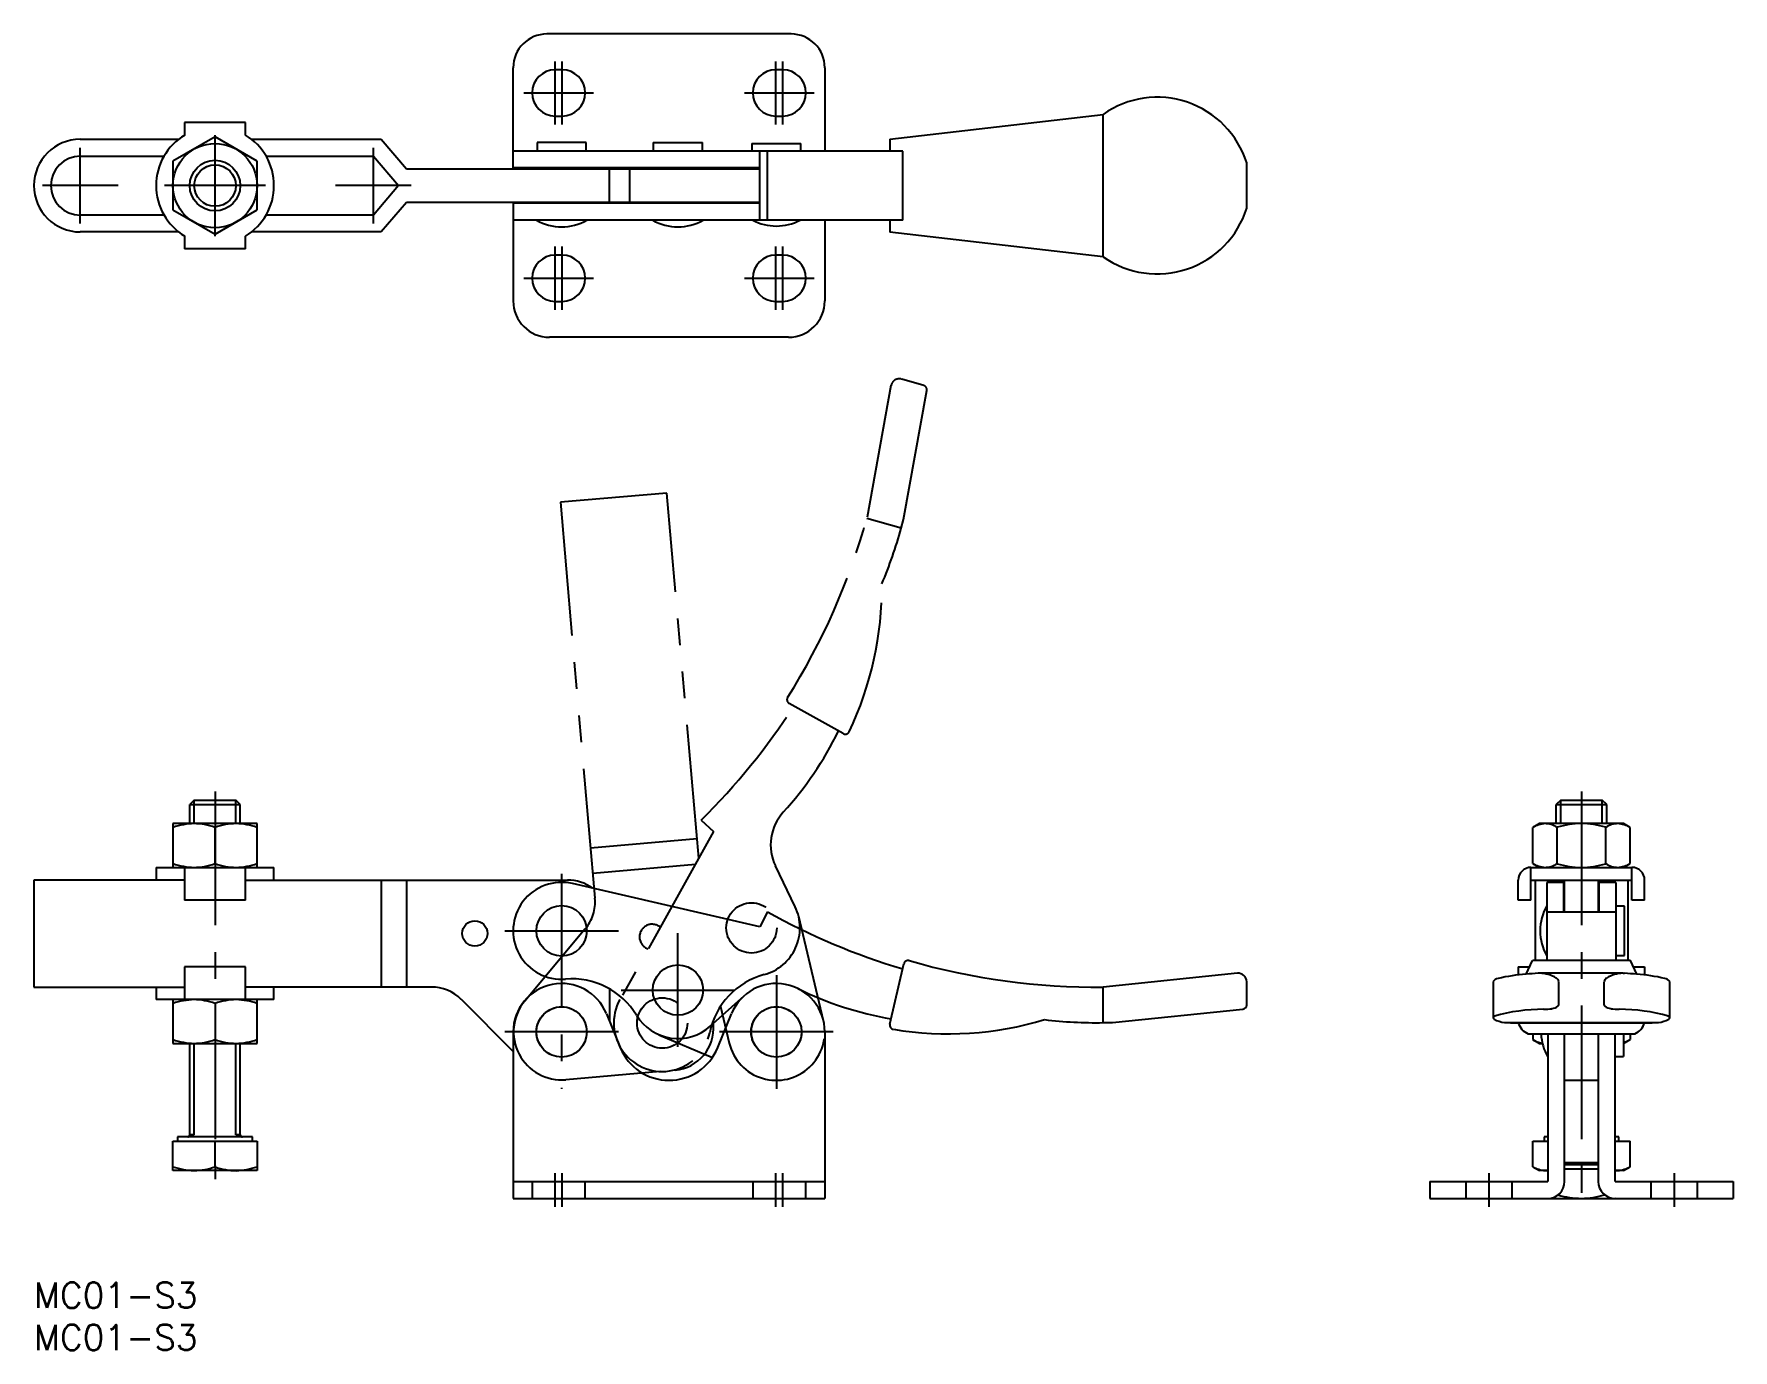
# Model space of a CAD drawing. Extents: x 0 to 202, y -8 to 148.
import ezdxf

# ---------------------------------------------------------------- set-up
doc = ezdxf.new("R2010")
doc.units = 0
doc.header["$LTSCALE"] = 0.5
for name, pattern in [('CENTER', [50.8, 31.75, -6.35, 6.35, -6.35]), ('DASHED', [19.05, 12.7, -6.35]), ('PHANTOM', [63.5, 31.75, -6.35, 6.35, -6.35, 6.35, -6.35])]:
    doc.linetypes.add(name, pattern=pattern)
for name, color, linetype in [('MSM_CENTER', 1, 'CENTER'), ('MSM_CONTINUOUS', 7, 'CONTINUOUS'), ('MSM_DASHED', 4, 'DASHED'), ('MSM_IMAGINARY', 6, 'PHANTOM'), ('MSM_NARROW', 5, 'CONTINUOUS'), ('MSM_PART_NUMBER', 7, 'CONTINUOUS')]:
    doc.layers.add(name, color=color, linetype=linetype)
doc.styles.get("Standard").update_dxf_attribs({"font": 'txt.shx', "height": 3, "bigfont": 'bigfont.shx'})

# ---------------------------------------------------------------- blocks, each defined once
blk = doc.blocks.new('*U3')
at = {"layer": 'MSM_PART_NUMBER'}
blk.add_text('MC01-S3', height=3, dxfattribs=at).set_placement((0, -3))
blk = doc.blocks.new('*U4')
at = {"layer": 'MSM_PART_NUMBER'}
blk.add_text('MC01-S3', height=3, dxfattribs=at).set_placement((0, -8))

msp = doc.modelspace()

# ---------------------------------------------------------------- linework, layer by layer
at = {"layer": 'MSM_CENTER'}
for p, q in [((61.9, 137.5), (61.9, 145)), ((62.7, 137.5), (62.7, 145)), ((88.1, 137.5), (88.1, 145)), ((88.9, 137.5), (88.9, 145)), ((58.15, 141.25), (66.45, 141.25)), ((84.35, 141.25), (92.65, 141.25)), ((21.5, 124.25), (21.5, 136.25)), ((5.5, 125.75), (5.5, 134.75)), ((40.3, 125.75), (40.3, 134.75)), ((10, 130.25), (1, 130.25)), ((27.5, 130.25), (15.5, 130.25)), ((44.8, 130.25), (35.8, 130.25)), ((61.9, 115.5), (61.9, 123)), ((62.7, 115.5), (62.7, 123)), ((88.1, 115.5), (88.1, 123)), ((88.9, 115.5), (88.9, 123)), ((58.15, 119.25), (66.45, 119.25)), ((84.35, 119.25), (92.65, 119.25)), ((21.5, 58.3), (21.5, 12.3)), ((183.75, 58.3), (183.75, 9)), ((62.65, 48.52), (62.65, 23.02)), ((55.9, 41.77), (69.4, 41.77)), ((76.46, 27.98), (76.46, 41.48)), ((88.15, 36.52), (88.15, 23.02)), ((69.71, 34.73), (83.21, 34.73)), ((69.4, 29.77), (55.9, 29.77)), ((94.9, 29.77), (81.4, 29.77)), ((61.9, 9), (61.9, 13)), ((62.7, 9), (62.7, 13)), ((88.1, 9), (88.1, 13)), ((88.9, 9), (88.9, 13)), ((172.75, 13), (172.75, 9)), ((194.75, 13), (194.75, 9))]:
    msp.add_line(p, q, dxfattribs=at)
at = {"layer": 'MSM_CONTINUOUS'}
for p, q in [((89.9, 148.25), (60.9, 148.25)), ((56.9, 132.25), (56.9, 144.25)), ((62.7, 144), (61.9, 144)), ((88.9, 144), (88.1, 144)), ((93.9, 144.25), (93.9, 134.35)), ((17.89, 137.75), (17.89, 136.25)), ((25.11, 137.75), (17.89, 137.75)), ((25.11, 136.25), (25.11, 137.75)), ((61.9, 138.5), (62.7, 138.5)), ((88.1, 138.5), (88.9, 138.5)), ((101.62, 135.78), (126.97, 138.71)), ((126.97, 121.79), (126.97, 138.71)), ((5.5, 135.75), (17.17, 135.75)), ((21.5, 136.02), (16.5, 133.14)), ((26.5, 133.14), (21.5, 136.02)), ((25.83, 135.75), (41.22, 135.75)), ((41.22, 135.75), (44.22, 132.25)), ((65.58, 135.35), (59.73, 135.35)), ((59.73, 135.35), (59.73, 134.35)), ((65.58, 134.35), (65.58, 135.35)), ((73.53, 135.35), (79.38, 135.35)), ((73.53, 135.35), (73.53, 134.35)), ((79.38, 134.35), (79.38, 135.35)), ((85.22, 135.25), (91.07, 135.25)), ((85.22, 135.25), (85.22, 134.35)), ((91.07, 134.35), (91.07, 135.25)), ((101.62, 135.78), (101.62, 134.35)), ((5.5, 133.75), (15.44, 133.75)), ((27.56, 133.75), (40.3, 133.75)), ((40.3, 133.75), (43.3, 130.25)), ((103.15, 134.35), (56.9, 134.35)), ((86.19, 126.15), (86.19, 134.35)), ((87.1, 126.15), (87.1, 134.35)), ((103.15, 126.15), (103.15, 134.35)), ((16.5, 133.14), (16.5, 127.36)), ((26.5, 127.36), (26.5, 133.14)), ((44.22, 132.25), (86.19, 132.25)), ((86.19, 132.35), (56.9, 132.35)), ((60.23, 132.35), (60.23, 132.25)), ((65.08, 132.25), (65.08, 132.35)), ((68.35, 128.25), (68.35, 132.25)), ((70.71, 132.25), (70.71, 128.25)), ((74.03, 132.35), (74.03, 132.25)), ((78.88, 132.25), (78.88, 132.35)), ((144, 127.56), (144, 132.94)), ((43.3, 130.25), (40.3, 126.75)), ((16.5, 127.36), (21.5, 124.48)), ((21.5, 124.48), (26.5, 127.36)), ((44.22, 128.25), (41.22, 124.75)), ((86.19, 128.25), (44.22, 128.25)), ((56.9, 128.25), (56.9, 116.55)), ((86.19, 128.15), (56.9, 128.15)), ((60.23, 128.25), (60.23, 128.15)), ((65.08, 128.15), (65.08, 128.25)), ((74.03, 128.25), (74.03, 128.15)), ((78.88, 128.15), (78.88, 128.25)), ((15.44, 126.75), (5.5, 126.75)), ((40.3, 126.75), (27.56, 126.75)), ((103.15, 126.15), (56.9, 126.15)), ((93.9, 126.15), (93.9, 116.55)), ((101.62, 126.15), (101.62, 124.72)), ((17.17, 124.75), (5.5, 124.75)), ((17.89, 124.25), (17.89, 122.75)), ((25.11, 122.75), (25.11, 124.25)), ((41.22, 124.75), (25.83, 124.75)), ((126.97, 121.79), (101.62, 124.72)), ((25.11, 122.75), (17.89, 122.75)), ((62.7, 122), (61.9, 122)), ((88.9, 122), (88.1, 122)), ((61.9, 116.5), (62.7, 116.5)), ((88.1, 116.5), (88.9, 116.5)), ((89.6, 112.25), (61.2, 112.25)), ((19.04, 57.3), (18.5, 56.76)), ((18.5, 56.76), (24.5, 56.76)), ((18.5, 54.5), (18.5, 56.76)), ((19.04, 57.3), (23.96, 57.3)), ((24.5, 56.76), (23.96, 57.3)), ((24.5, 54.5), (24.5, 56.76)), ((181.29, 57.3), (180.75, 56.76)), ((180.75, 56.76), (186.75, 56.76)), ((180.75, 54.5), (180.75, 56.76)), ((181.29, 57.3), (186.2, 57.3)), ((186.75, 56.76), (186.2, 57.3)), ((186.75, 54.5), (186.75, 56.76)), ((26.5, 54.5), (16.5, 54.5)), ((16.5, 54.5), (16.5, 49.3)), ((26.5, 49.3), (26.5, 54.5)), ((178.75, 54.5), (177.97, 54.05)), ((188.75, 54.5), (178.75, 54.5)), ((189.52, 54.05), (188.75, 54.5)), ((21.5, 49.75), (21.5, 54.05)), ((177.97, 49.75), (177.97, 54.05)), ((180.86, 49.75), (180.86, 54.05)), ((186.63, 49.75), (186.63, 54.05)), ((189.52, 49.75), (189.52, 54.05)), ((14.5, 49.3), (14.5, 47.8)), ((14.5, 49.3), (28.5, 49.3)), ((17.89, 49.3), (17.89, 45.4)), ((25.11, 45.4), (25.11, 49.3)), ((28.5, 47.8), (28.5, 49.3)), ((177.75, 45.4), (177.75, 49.3)), ((177.75, 49.3), (189.75, 49.3)), ((177.97, 49.75), (178.75, 49.3)), ((188.75, 49.3), (189.52, 49.75)), ((189.75, 45.4), (189.75, 49.3)), ((17.89, 47.8), (0, 47.8)), ((0, 47.8), (0, 35.1)), ((25.11, 47.8), (63.35, 47.8)), ((41.22, 47.8), (41.22, 35.1)), ((44.22, 47.8), (44.22, 35.1)), ((86.19, 42.24), (63.94, 47.37)), ((176.25, 45.4), (176.25, 47.8)), ((177.75, 47.8), (189.75, 47.8)), ((178.25, 47.8), (178.25, 38.25)), ((181.65, 47.52), (179.65, 47.52)), ((179.65, 47.52), (179.65, 38.25)), ((181.65, 44.02), (181.65, 47.52)), ((181.75, 44.02), (181.75, 47.8)), ((185.75, 47.8), (185.75, 44.02)), ((185.85, 44.02), (185.85, 47.52)), ((187.85, 47.52), (185.85, 47.52)), ((187.85, 47.52), (187.85, 38.25)), ((189.25, 47.8), (189.25, 38.25)), ((191.25, 45.4), (191.25, 47.8)), ((25.11, 45.4), (17.89, 45.4)), ((177.75, 45.4), (176.25, 45.4)), ((188.85, 44.7), (187.85, 44.7)), ((188.85, 38.85), (188.85, 44.7)), ((191.25, 45.4), (189.75, 45.4)), ((87.1, 44.02), (86.19, 42.24)), ((179.65, 44.02), (187.85, 44.02)), ((181.75, 44.2), (181.65, 44.2)), ((185.85, 44.2), (185.75, 44.2)), ((187.85, 38.85), (188.85, 38.85)), ((17.89, 37.5), (17.89, 33.6)), ((25.11, 37.5), (17.89, 37.5)), ((25.11, 33.6), (25.11, 37.5)), ((101.63, 30.68), (103.29, 37.86)), ((142.9, 36.73), (126.97, 35.09)), ((176.25, 37.5), (177.64, 37.5)), ((176.25, 37.5), (176.25, 36.53)), ((177.19, 36.62), (177.95, 38.23)), ((189.52, 38.25), (177.97, 38.25)), ((178.79, 36.73), (178.62, 36.73)), ((188.7, 36.73), (178.79, 36.73)), ((188.7, 36.73), (188.87, 36.73)), ((189.54, 38.23), (190.3, 36.62)), ((189.85, 37.5), (191.25, 37.5)), ((191.25, 37.5), (191.25, 36.53)), ((0, 35.1), (17.89, 35.1)), ((14.5, 35.1), (14.5, 33.6)), ((47.19, 35.1), (25.11, 35.1)), ((28.5, 33.6), (28.5, 35.1)), ((68.35, 34.87), (68.35, 31.02)), ((126.97, 30.87), (126.97, 35.09)), ((144, 32.98), (144, 35.73)), ((173.26, 35.75), (173.26, 31.44)), ((181.05, 32.98), (181.05, 35.73)), ((186.44, 32.98), (186.44, 35.73)), ((194.24, 31.44), (194.24, 35.75)), ((28.5, 33.6), (14.5, 33.6)), ((16.5, 33.6), (16.5, 28.4)), ((21.5, 33.15), (21.5, 28.85)), ((26.5, 28.4), (26.5, 33.6)), ((50.72, 33.64), (56.9, 27.46)), ((80.3, 30.45), (84.31, 34.05)), ((128.06, 30.89), (143.55, 32.48)), ((67.98, 31.93), (69.61, 27.92)), ((81.19, 27.92), (82.82, 31.93)), ((126.97, 30.87), (128.06, 30.89)), ((174.61, 30.89), (192.88, 30.89)), ((175.29, 30.87), (175.38, 30.86)), ((175.38, 30.86), (192.11, 30.86)), ((192.11, 30.86), (192.2, 30.87)), ((16.5, 28.4), (26.5, 28.4)), ((18.5, 17.55), (18.5, 28.4)), ((24.5, 17.55), (24.5, 28.4)), ((56.9, 29.77), (56.9, 10)), ((74.21, 29.44), (80.56, 26.74)), ((93.9, 29.77), (93.9, 10)), ((177.42, 29.54), (190.07, 29.54)), ((177.97, 29.54), (177.97, 28.85)), ((177.97, 28.85), (178.75, 28.4)), ((178.75, 28.4), (179.1, 28.4)), ((179.75, 29.54), (179.75, 12)), ((181.75, 12), (181.75, 29.54)), ((185.75, 29.54), (185.75, 12)), ((187.75, 12), (187.75, 29.54)), ((188.75, 29.54), (188.75, 26.85)), ((188.75, 28.4), (189.52, 28.85)), ((189.52, 29.54), (189.52, 28.85)), ((187.75, 26.85), (188.75, 26.85)), ((181.75, 24.02), (185.75, 24.02)), ((16.5, 13.3), (16.5, 16.8)), ((16.5, 16.8), (26.5, 16.8)), ((17.06, 17.3), (17.06, 16.8)), ((25.94, 17.3), (17.06, 17.3)), ((21.5, 13.75), (21.5, 16.8)), ((25.94, 16.8), (25.94, 17.3)), ((26.5, 16.8), (26.5, 13.3)), ((177.97, 13.75), (177.97, 16.8)), ((177.97, 16.8), (179.75, 16.8)), ((179.31, 17.3), (179.31, 16.8)), ((179.75, 17.3), (179.31, 17.3)), ((188.19, 17.3), (187.75, 17.3)), ((187.75, 16.8), (189.52, 16.8)), ((188.19, 16.8), (188.19, 17.3)), ((189.52, 13.75), (189.52, 16.8)), ((181.75, 14.25), (185.75, 14.25)), ((26.5, 13.3), (16.5, 13.3)), ((177.97, 13.75), (178.75, 13.3)), ((179.75, 13.3), (178.75, 13.3)), ((185.75, 14), (181.75, 14)), ((181.75, 13.5), (185.75, 13.5)), ((188.75, 13.3), (187.75, 13.3)), ((188.75, 13.3), (189.52, 13.75)), ((56.9, 12), (93.9, 12)), ((165.75, 12), (179.75, 12)), ((165.75, 12), (165.75, 10)), ((187.75, 12), (201.75, 12)), ((201.75, 12), (201.75, 10)), ((56.9, 10), (93.9, 10)), ((165.75, 10), (201.75, 10)), ((187.75, 10.03), (188.08, 10))]:
    msp.add_line(p, q, dxfattribs=at)
for centre, radius in [((21.5, 130.25), 5), ((21.5, 130.25), 3), ((62.65, 41.77), 2.99), ((52.35, 41.46), 1.5), ((76.46, 34.73), 2.99), ((62.65, 29.77), 2.99), ((88.15, 29.77), 2.99)]:
    msp.add_circle(centre, radius, dxfattribs=at)
for centre, radius, start, end in [((60.9, 144.25), 4, 90, 180), ((89.9, 144.25), 4, 0, 90), ((61.9, 141.25), 2.75, 90, 270), ((62.7, 141.25), 2.75, 270, 90), ((88.1, 141.25), 2.75, 90, 270), ((88.9, 141.25), 2.75, 270, 90), ((133.38, 129.61), 11.13, 17.412, 125.1642), ((5.5, 130.25), 5.5, 90, 270), ((21.5, 130.25), 7, 121.0027, 238.9973), ((21.5, 130.25), 7, 301.0027, 58.9973), ((5.5, 130.25), 3.5, 90, 270), ((133.38, 130.89), 11.13, 234.8358, 342.588), ((62.65, 131.35), 6, 240.0736, 299.9264), ((76.46, 131.35), 6, 240.0736, 299.9264), ((88.15, 131.45), 6, 242.0471, 297.9529), ((61.9, 119.25), 2.75, 90, 270), ((62.7, 119.25), 2.75, 270, 90), ((88.1, 119.25), 2.75, 90, 270), ((88.9, 119.25), 2.75, 270, 90), ((61.2, 116.55), 4.3, 180, 270), ((89.6, 116.55), 4.3, 270, 0), ((19.25, 45.9), 8.6, 91.6408, 108.6154), ((18.88, 46.62), 7.88, 70.5961, 89.1477), ((24.12, 46.62), 7.88, 90.8523, 109.4039), ((23.75, 45.9), 8.6, 71.3846, 88.3592), ((179.75, 50.85), 3.66, 95.2947, 119.0896), ((179.36, 51.77), 2.73, 56.7181, 88.8976), ((183.9, 43.95), 10.56, 90.8409, 106.7471), ((183.59, 43.95), 10.56, 73.2529, 89.1591), ((188.13, 51.77), 2.73, 91.1024, 123.2819), ((187.74, 50.85), 3.66, 60.9104, 84.7053), ((19.25, 57.9), 8.6, 251.3846, 268.3592), ((18.88, 57.18), 7.88, 270.8523, 289.4039), ((24.12, 57.18), 7.88, 250.5961, 269.1477), ((23.75, 57.9), 8.6, 271.6408, 288.6154), ((177.75, 47.8), 1.5, 90, 180), ((179.75, 52.95), 3.66, 240.9104, 264.7053), ((179.36, 52.03), 2.73, 271.1024, 303.2819), ((183.9, 59.85), 10.56, 253.2529, 269.1591), ((183.59, 59.85), 10.56, 270.8409, 286.7471), ((188.13, 52.03), 2.73, 236.7181, 268.8976), ((187.74, 52.95), 3.66, 275.2947, 299.0896), ((189.75, 47.8), 1.5, 0, 90), ((62.65, 41.77), 5.75, 77, 274.6911), ((63.35, 42.8), 5, 53.6046, 90), ((184.85, 41.77), 6, 150.0736, 209.9264), ((126.06, 113.89), 80, 240.8529, 253.3583), ((103.78, 37.75), 0.501, 74.0608, 166.8731), ((126.16, 115.46), 80.37, 253.9339, 270.5775), ((142.99, 35.72), 1.01, 0.686, 95.1675), ((178.99, 13.3), 23.39, 94.4268, 102.7048), ((184.95, -58.73), 95.67, 93.7934, 94.6516), ((178.03, 38.2), 0.0793, 142.3502, 156.4327), ((177.97, 38.24), 0.00836, 90.8946, 138.316), ((178.7, 32.72), 4.01, 59.1611, 88.6249), ((188.79, 32.72), 4.01, 91.3751, 120.8389), ((182.54, -58.73), 95.67, 85.3484, 86.2066), ((189.52, 38.24), 0.00836, 41.684, 89.1054), ((189.46, 38.2), 0.0793, 23.5673, 37.6498), ((188.5, 13.3), 23.39, 77.2952, 85.5732), ((47.19, 30.1), 5, 45, 90), ((62.65, 29.77), 5.75, 22.1179, 180), ((63.86, 27.07), 9, 31.2999, 94.6911), ((88.15, 29.77), 5.75, 0, 157.8821), ((108.57, 71.1), 40.35, 243.7055, 260.3149), ((174.03, 35.16), 0.974, 100.8289, 142.7693), ((180.45, 35.64), 0.61, 9.0891, 60.3623), ((187.04, 35.64), 0.61, 119.6377, 170.9109), ((193.46, 35.16), 0.974, 37.2307, 79.1711), ((19.25, 25), 8.6, 91.6408, 108.6154), ((18.88, 25.72), 7.88, 70.5961, 89.1477), ((24.12, 25.72), 7.88, 90.8523, 109.4039), ((23.75, 25), 8.6, 71.3846, 88.3592), ((143.5, 32.98), 0.5, 275.8535, 360), ((179.18, 11.66), 20.79, 89.8113, 106.0759), ((179.15, 40.43), 7.98, 270.7297, 277.9336), ((180, 34.18), 1.67, 278.5041, 304.8994), ((180.84, 32.99), 0.214, 304.0211, 358.1426), ((186.65, 32.99), 0.214, 181.8574, 235.9789), ((187.49, 34.18), 1.67, 235.1006, 261.4959), ((188.34, 40.43), 7.98, 262.0664, 269.2703), ((188.31, 11.66), 20.79, 73.9241, 90.1887), ((76.46, 34.73), 5.75, 211.2999, 311.8923), ((102.12, 30.57), 0.501, 167.1261, 260.4507), ((108.55, 69.3), 39.76, 260.5768, 286.734), ((126.19, 83.74), 52.88, 263.2756, 270.8452), ((173.52, 31.39), 0.268, 110.4998, 168.5467), ((173.47, 31.47), 0.216, 187.0436, 245.3265), ((175.08, 34.65), 3.79, 243.2553, 262.8182), ((175.92, 54.94), 24.08, 266.8909, 268.4987), ((178.21, 31.43), 2.05, 196.181, 247.1931), ((189.28, 31.43), 2.05, 292.8069, 343.819), ((191.57, 54.94), 24.08, 271.5013, 273.1091), ((192.41, 34.65), 3.79, 277.1818, 296.7447), ((193.97, 31.39), 0.268, 11.4533, 69.5002), ((194.02, 31.47), 0.216, 294.6735, 352.9564), ((19.25, 37), 8.6, 251.3846, 268.3592), ((18.88, 36.28), 7.88, 270.8523, 289.4039), ((24.12, 36.28), 7.88, 250.5961, 269.1477), ((23.75, 37), 8.6, 271.6408, 288.6154), ((180.74, 33.92), 5.78, 241.3922, 248.7108), ((179.44, 30.8), 2.4, 250.6576, 261.8947), ((184.95, 29.79), 6, 182.388, 209.9264), ((184.95, 29.77), 6, 182.1969, 209.9264), ((186.99, 33.49), 5.29, 289.4306, 298.6147), ((75.4, 30.27), 6.25, 202.1179, 337.8821), ((18.25, 17.55), 0.25, 270, 0), ((24.75, 17.55), 0.25, 180, 270), ((19.43, 22.93), 9.64, 252.2997, 267.4442), ((18.81, 21.6), 8.3, 271.3287, 288.9275), ((24.19, 21.57), 8.28, 251.0469, 268.6969), ((23.58, 22.87), 9.58, 272.5076, 287.7485), ((179.75, 16.95), 3.66, 240.9104, 264.7053), ((179.36, 16.03), 2.73, 271.1024, 278.0681), ((188.13, 16.03), 2.73, 261.9319, 268.8976), ((187.74, 16.95), 3.66, 275.2947, 299.0896), ((179.75, 12), 2, 270, 0), ((183.92, 20.7), 10.7, 253.9582, 269.0499), ((183.53, 20.95), 10.95, 271.1274, 285.8766), ((187.75, 12), 2, 180, 270)]:
    msp.add_arc(centre, radius, start, end, dxfattribs=at)
at = {"layer": 'MSM_DASHED'}
for p, q in [((59.15, 12), (59.15, 10)), ((65.45, 10), (65.45, 12)), ((85.35, 12), (85.35, 10)), ((91.65, 10), (91.65, 12)), ((170, 12), (170, 10)), ((175.5, 12), (175.5, 10)), ((192, 12), (192, 10)), ((197.5, 12), (197.5, 10))]:
    msp.add_line(p, q, dxfattribs=at)
at = {"layer": 'MSM_IMAGINARY'}
for p, q in [((105.67, 106.51), (103.03, 107.28)), ((101.76, 106.5), (98.9, 90.74)), ((103.24, 90.62), (106.02, 105.94)), ((75.15, 93.75), (62.5, 92.65)), ((78.94, 50.4), (75.15, 93.75)), ((62.5, 92.65), (66.61, 45.64)), ((102.96, 89.57), (98.9, 90.74)), ((102.96, 89.57), (103.24, 90.62)), ((96.1, 65.18), (89.66, 68.77)), ((79.24, 54.92), (80.7, 53.55)), ((78.74, 52.69), (66.09, 51.58)), ((80.7, 53.55), (69.58, 33.62)), ((78.53, 49.66), (66.35, 48.59)), ((90.38, 44.62), (88.04, 49.48)), ((93.74, 31.1), (90.8, 43.46)), ((65.46, 41.99), (58.28, 33.43)), ((81.52, 32.8), (82.56, 28.44)), ((80.67, 30.64), (80.64, 31.05)), ((74.35, 25.07), (63.15, 24.09)), ((76.13, 25.23), (75.85, 25.2))]:
    msp.add_line(p, q, dxfattribs=at)
for centre in [(85.2, 42.12), (62.65, 29.77), (74.6, 30.82), (88.15, 29.77)]:
    msp.add_circle(centre, 2.99, dxfattribs=at)
for centre, radius, start, end in [((102.76, 106.3), 1.01, 74.5404, 169.0219), ((105.53, 106.03), 0.5, 349.7079, 73.8544), ((21.48, 112.31), 80.37, 327.7883, 344.4318), ((51.96, 103.52), 52.88, 337.13, 344.6996), ((60.92, 82.56), 39.76, 334.4312, 0.5884), ((89.91, 69.21), 0.501, 147.9152, 240.7274), ((22.96, 111.78), 80, 314.7073, 327.2127), ((59.2, 83.08), 40.35, 317.5599, 334.1693), ((96.34, 65.62), 0.501, 240.9805, 334.3051), ((93.22, 51.97), 5.75, 137.5599, 205.7467), ((61.63, 45.2), 5, 320, 5), ((85.2, 42.12), 5.75, 285.1542, 25.7467), ((73.4, 41.05), 1.5, 49.7876, 251.9212), ((89.06, 27.89), 9, 105.1542, 168.5455), ((62.65, 29.77), 5.7, 140, 275), ((74.6, 30.82), 5.75, 150.8544, 348.5455), ((75.69, 30.21), 5, 275, 5), ((88.15, 29.77), 5.75, 193.4101, 13.4101)]:
    msp.add_arc(centre, radius, start, end, dxfattribs=at)
at = {"layer": 'MSM_NARROW'}
for p, q in [((19.04, 54.5), (19.04, 57.3)), ((23.96, 54.5), (23.96, 57.3)), ((181.29, 54.5), (181.29, 57.3)), ((186.2, 54.5), (186.2, 57.3)), ((19.04, 17.55), (19.04, 28.4)), ((23.96, 17.55), (23.96, 28.4)), ((19.04, 17.55), (18.5, 17.55)), ((24.5, 17.55), (23.96, 17.55))]:
    msp.add_line(p, q, dxfattribs=at)
msp.add_circle((21.5, 130.25), 2.46, dxfattribs=at)

# ---------------------------------------------------------------- block references
at = {"layer": 'MSM_CONTINUOUS'}
for name in ['*U3', '*U4']:
    msp.add_blockref(name, (0, 0), dxfattribs=at)

doc.saveas('drawing.dxf')
